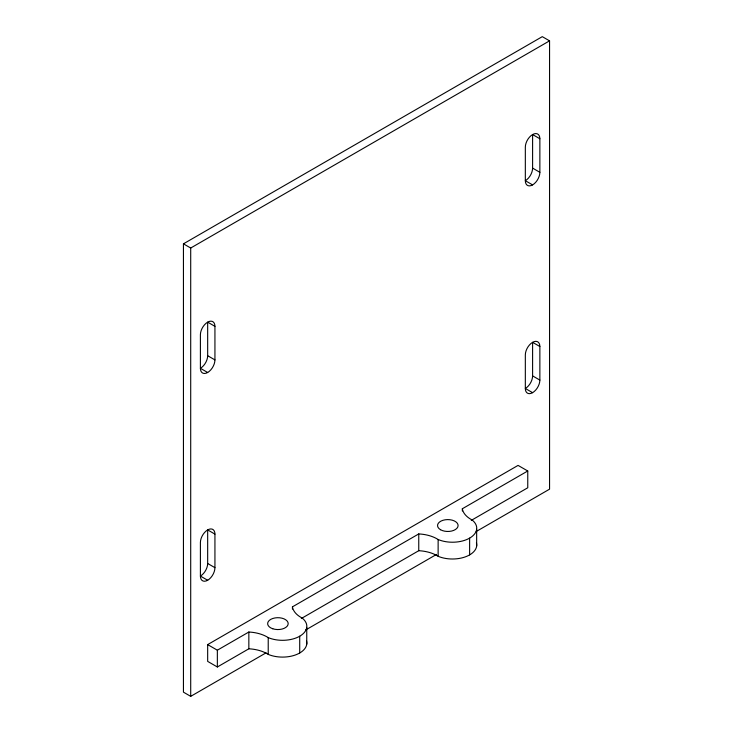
<?xml version="1.0" encoding="UTF-8"?>
<svg xmlns="http://www.w3.org/2000/svg" width="733" height="733" viewBox="0 0 733 733"><rect width="100%" height="100%" fill="white"/><g stroke="black" fill="none" stroke-linecap="round" stroke-linejoin="round"><path stroke-width="1.1" d="M266.052 652.856L190.708 696.35L183.442 692.154L183.442 243.832L542.292 36.65L549.558 40.846L549.558 489.168L476.203 531.526M183.442 243.832L190.708 248.02L549.558 40.846M306.513 640.862A24.262 14.009 0 0 1 295.225 655.036A24.262 14.009 0 0 1 268.223 654.395A29.577 17.079 0 0 0 248.844 648.797L217.353 666.984L207.668 661.386L207.668 644.6L518.066 465.4L527.76 470.989L527.76 487.775L471.273 520.384M207.668 644.6L217.353 650.198L248.844 632.02A29.577 17.079 0 0 1 268.223 637.609A24.262 14.009 0 0 0 299.715 636.217A24.262 14.009 0 0 0 302.133 618.029A29.577 17.079 0 0 1 292.449 606.842L418.754 533.926A29.577 17.079 0 0 1 438.132 539.515A24.262 14.009 0 0 0 469.624 538.123A24.262 14.009 0 0 0 472.043 519.935A29.577 17.079 0 0 1 462.349 508.748L527.76 470.989M301.327 618.496L418.754 550.703A29.577 17.079 0 0 1 438.132 556.301A24.262 14.009 0 0 0 465.125 556.943A24.262 14.009 0 0 0 476.423 542.768M305.698 629.959L436.547 554.414M539.864 138.748L532.598 134.551A10.28 5.937 -60 0 0 525.332 147.131L525.332 180.703A10.28 5.937 -60 0 0 532.598 184.899A10.28 5.937 -60 0 0 539.864 172.31L539.864 138.748A10.28 5.937 -60 0 0 532.598 134.551L532.598 168.114A10.28 5.937 -60 0 1 525.332 180.703L532.598 184.899M532.598 168.114L539.864 172.31M539.864 346.517L532.598 342.329A10.28 5.937 -60 0 0 525.332 354.909L525.332 388.481A10.28 5.937 -60 0 0 532.598 392.668A10.28 5.937 -60 0 0 539.864 380.088L539.864 346.517A10.28 5.937 -60 0 0 532.598 342.32L532.598 375.892A10.28 5.937 -60 0 1 525.332 388.481L532.598 392.668M532.598 375.892L539.864 380.088M214.934 326.341L207.668 322.144A10.28 5.937 -60 0 0 200.402 334.734L200.402 368.296A10.28 5.937 -60 0 0 207.668 372.492A10.28 5.937 -60 0 0 214.934 359.903L214.934 326.341A10.28 5.937 -60 0 0 207.668 322.144L207.668 355.716A10.28 5.937 -60 0 1 200.402 368.296L207.668 372.492M207.668 355.716L214.934 359.903M214.934 534.11L207.668 529.913A10.28 5.937 -60 0 0 200.402 542.493L200.402 576.065A10.28 5.937 -60 0 0 207.668 580.261A10.28 5.937 -60 0 0 214.934 567.672L214.934 534.11A10.28 5.937 -60 0 0 207.668 529.913L207.668 563.475A10.28 5.937 -60 0 1 200.402 576.065L207.668 580.261M207.668 563.475L214.934 567.672M476.652 529.29L476.652 546.067M469.624 538.123L469.624 554.899M462.349 508.748L462.349 510.993M438.132 539.515L438.132 556.301M418.754 533.926L418.754 550.703M306.751 627.384L306.751 644.16M299.715 636.217L299.715 652.993M292.449 606.842L292.449 609.077M268.223 637.609L268.223 654.395M248.844 632.02L248.844 648.797M217.353 650.198L217.353 666.984M190.708 248.02L190.708 696.35M272.777 628.767A10.28 5.937 0 0 0 288.188 623.627A10.28 5.937 0 0 0 272.777 618.487A10.28 5.937 0 0 0 272.777 628.767M440.551 529.73A10.28 5.937 0 0 0 457.749 527.073A10.28 5.937 0 0 0 445.16 519.798A10.28 5.937 0 0 0 440.551 529.73"/></g></svg>
